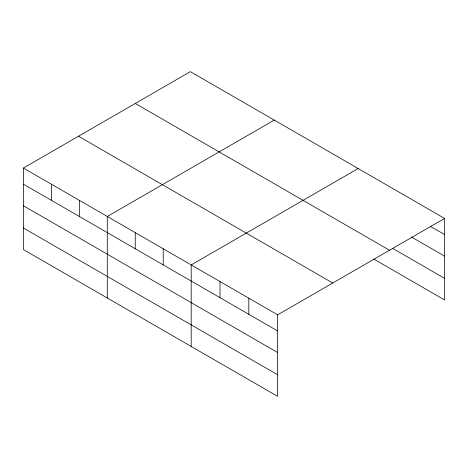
<?xml version="1.0" encoding="UTF-8"?>
<svg xmlns="http://www.w3.org/2000/svg" width="468" height="468" viewBox="0 0 468 468"><rect width="100%" height="100%" fill="white"/><g stroke="black" fill="none" stroke-linecap="round" stroke-linejoin="round"><path stroke-width="0.7" d="M277.635 352.533L277.635 314.829L23.4 168.047L23.4 249.567L277.635 396.349L277.635 352.533L23.4 205.75M373.821 259.085L444.6 299.953L444.6 218.433L190.365 71.651L23.4 168.047M274.266 120.089L107.295 216.485L107.295 298.005M358.16 168.527L191.196 264.923L191.196 346.443M277.635 314.829L444.6 218.433M430.191 226.237L444.6 234.556M411.401 236.972L444.6 256.136M392.611 248.356L444.6 278.372M135.27 103.463L389.499 250.245M78.501 136.241L332.73 283.017M23.4 184.17L277.635 330.952M23.4 227.986L277.635 374.769M248.818 298.192L248.818 314.315M220.007 281.56L220.007 297.683M163.227 248.777L163.227 264.9M135.264 232.631L135.264 248.754M79.332 200.339L79.332 216.462M51.363 184.193L51.363 200.316"/></g></svg>
